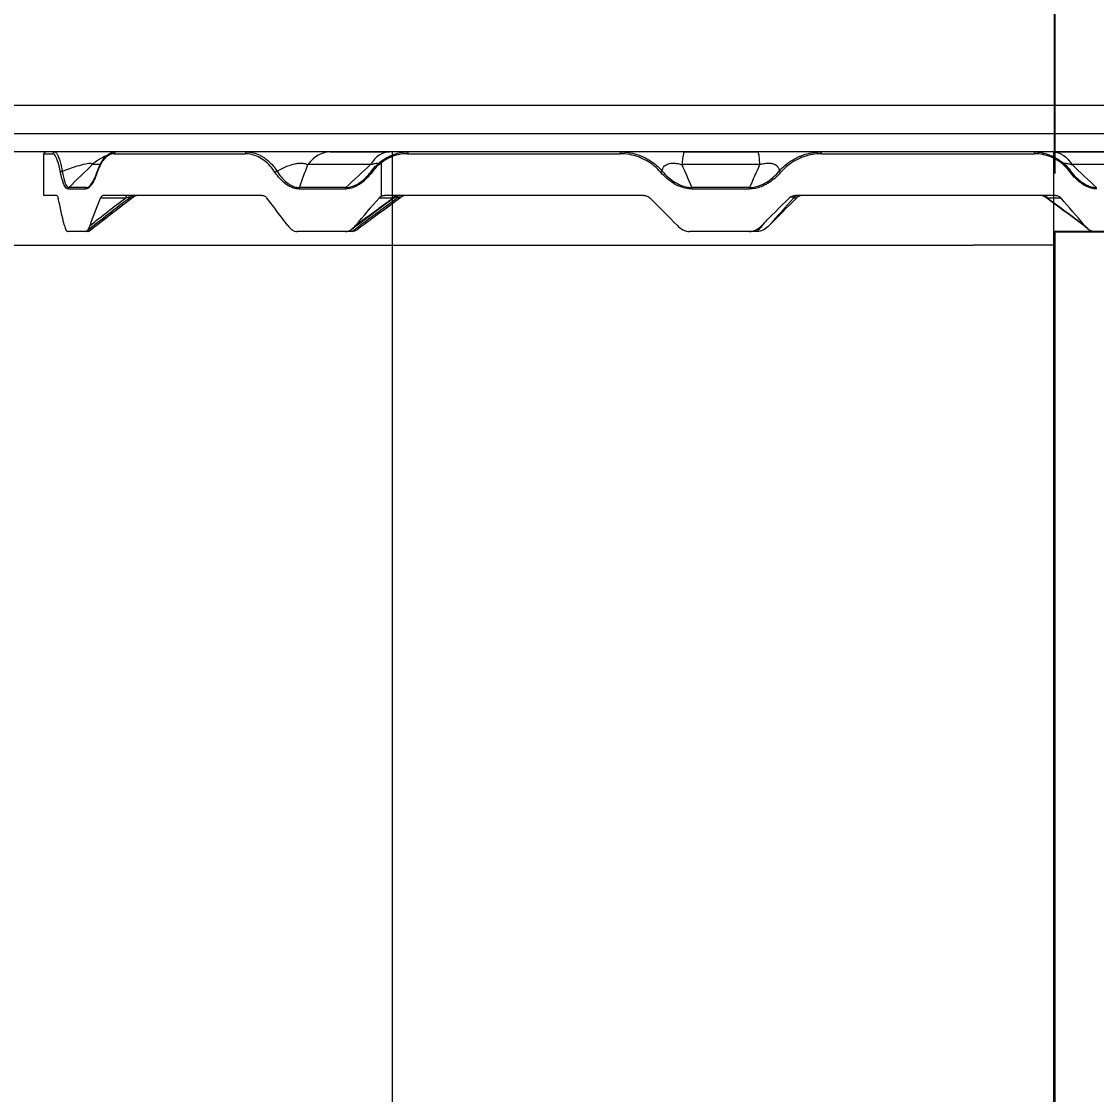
# Model space of a CAD drawing. Header units: inches. Extents: x -456 to 658, y -232 to 0.
# Drawn here: x -426.052 to -421.437, y -29.35 to -24.743 of the extents above; entities that cross this region are included whole.
import ezdxf

# ---------------------------------------------------------------- set-up
doc = ezdxf.new("R2010")
doc.units = ezdxf.units.IN
doc.header["$MEASUREMENT"] = 0
doc.layers.add('IR_MOD', color=3, linetype='Continuous')
doc.styles.get("Standard").update_dxf_attribs({"font": 'arial.ttf'})
doc.dimstyles.get("Standard").update_dxf_attribs({"dimtxt": 0.18, "dimasz": 0.18, "dimexe": 0.18, "dimexo": 0.0625, "dimgap": 0.09, "dimtad": 0, "dimtih": 1, "dimtoh": 1, "dimdec": 4, "dimzin": 0, "dimdsep": 46, "dimtxsty": 'Standard', "dimcen": 0.09, "dimadec": 0, "dimazin": 0, "dimtfac": 1, "dimtdec": 4, "dimtofl": 0, "dimtmove": 0, "dimatfit": 3, "dimfxl": 1, "dimtolj": 1, "dimtzin": 0, "dimarcsym": 0})

# ---------------------------------------------------------------- blocks, each defined once
blk = doc.blocks.new('A$C55315FAE')
at = {"color": 0, "linetype": 'Continuous', "lineweight": 0, "extrusion": (1, -1.83697e-16, 0)}
for p, q in [((1.115, 1.15522), (0, 1.15522)), ((1.115, 1.13964), (0, 1.13964)), ((1.105, 1.12964), (0.01, 1.12964)), ((0.375, 0.04214), (0.375, 1.12964)), ((0.74, 0.04214), (0.74, 1.12964))]:
    blk.add_line(p, q, dxfattribs=at)
blk = doc.blocks.new('A$C453425C9')
at = {"color": 0, "linetype": 'Continuous', "lineweight": 0, "extrusion": (1, -1.83697e-16, 0)}
for p, q in [((0, 0.043), (0.0049, 0.043)), ((0, 0.02), (0, 0.043)), ((0.00588, 0.044), (0.001, 0.044)), ((0.03882, 0.043), (0.11108, 0.043)), ((0.11179, 0.044), (0.03972, 0.044)), ((0.15798, 0.044), (0.19069, 0.044)), ((0.20069, 0.043), (0.31808, 0.043)), ((0.31823, 0.044), (0.20116, 0.044)), ((0.35346, 0.044), (0.39399, 0.044)), ((0.54636, 0.044), (0.429, 0.044)), ((0.42914, 0.043), (0.54681, 0.043)), ((0.55717, 0.044), (0.59005, 0.044)), ((0.03104, 0.03698), (0.02672, 0.03698)), ((0.18024, 0.03698), (0.14569, 0.03698)), ((0.18628, 0.01955), (0.18628, 0.03804)), ((0.39507, 0.03698), (0.35224, 0.03698)), ((0.60223, 0.03698), (0.56749, 0.03698)), ((0.02343, 0.0243), (0.01373, 0.0243)), ((0.16666, 0.0243), (0.14105, 0.0243)), ((0.38947, 0.0243), (0.35773, 0.0243)), ((0.00723, 0.02), (0, 0.02)), ((0.01339, 0.02353), (0.02309, 0.02353)), ((0.04502, 0.01854), (0.03126, 0.01854)), ((0.12054, 0.02), (0.03269, 0.02)), ((0.04841, 0.01854), (0.0484, 0.01854)), ((0.14083, 0.02353), (0.16646, 0.02353)), ((0.19259, 0.01854), (0.18502, 0.01854)), ((0.33105, 0.02), (0.18808, 0.02)), ((0.19472, 0.01854), (0.19472, 0.01854)), ((0.35771, 0.02353), (0.38948, 0.02353)), ((0.41544, 0.01854), (0.41376, 0.01854)), ((0.55834, 0.02), (0.41486, 0.02)), ((0.56142, 0.01854), (0.554, 0.01854)), ((0.02311, 0), (0.01303, 0)), ((0.02456, 0), (0.02311, 0)), ((0.1665, 0), (0.13977, 0)), ((0.16994, 0), (0.1665, 0)), ((0.38953, 0), (0.35635, 0)), ((0.39365, 0), (0.38953, 0)), ((0.60701, 0), (0.58006, 0))]:
    blk.add_line(p, q, dxfattribs=at)
at = {"color": 0, "linetype": 'Continuous', "lineweight": 0, "extrusion": (0, 0, -1)}
blk.add_arc((-0.001, 0.043), 0.001, 0, 90, dxfattribs=at)
at = {"color": 0, "linetype": 'Continuous', "lineweight": 0}
for centre, major_axis, ratio, start_param, end_param in [((0.00588, 0.043), (0, 0.001), 0.986943, 0, 1.570796), ((0.0454, 0.014), (0, 0.03), 0.96871, 0.38205, 0.698132), ((0.03972, 0.043), (0, 0.001), 0.896474, 0, 1.570796), ((0.11179, 0.043), (0, 0.001), 0.703779, 0, 1.570796), ((0.15798, 0.014), (0, 0.03), 0.637819, 0, 0.698132), ((0.19069, 0.014), (0, 0.03), 0.541708, 0, 0.698132), ((0.20116, 0.043), (0, 0.001), 0.464817, 0.000001, 1.570796), ((0.31823, 0.043), (0, 0.001), 0.151795, 0, 1.570796), ((0.35346, 0.014), (0, 0.03), 0.063302, 0, 0.698132), ((-0.19536, -2.69624), (-3.1455, -4.04358), 0.304859, -2.055709, -2.051665), ((0.20129, 0.01281), (0.00224, -0.03015), 0.875388, -2.623979, -2.352553), ((0.97546, -2.69621), (-3.13962, 4.04814), 0.29921, -1.085108, -1.081064), ((0.01019, 0.03266), (-0.000982, -0.000188), 0.640157, -1.66365, -0.29086), ((0.03033, 0.03266), (-0.000947, 0.00032), 0.604811, -0.000011, 0.509196), ((0.12829, 0.03266), (-0.000837, -0.000547), 0.432911, -2.358671, -0.985881), ((0.1815, 0.03266), (-0.000802, 0.000597), 0.339549, -0.000002, 1.142821), ((0.34063, 0.03266), (0.000756, 0.000655), 0.060308, 0.267523, 1.640313), ((0.01435, 0.02353), (0, -0.001), 0.964292, -2.443461, -1.570796), ((0.02403, 0.02353), (0, -0.001), 0.938414, -2.443461, -1.570796), ((2.27324, -2.69632), (-2.2467, 2.72304), 0.000279, -0.000008, 0.000762), ((0.14145, 0.02353), (0, -0.001), 0.624459, -2.443461, -1.570796), ((0.16702, 0.02353), (0, -0.001), 0.556104, -2.443461, -1.570796), ((0.35776, 0.02353), (0, -0.001), 0.046104, -2.443461, -1.570796), ((0.04644, 0.015), (0, 0.005), 0.403311, 0, 0.785398), ((0.05164, 0.015), (0, 0.005), 0.916231, 0, 0.785398), ((0.19564, 0.015), (0, 0.005), 0.864146, 0, 0.785398), ((0.33723, 0.02), (0.53142, 0.52872), 0.071278, -1.530665, -1.502035), ((0.33314, 0.02), (0.53173, 0.5284), 0.078999, -1.522854, -1.494224), ((0.41727, 0.015), (0, 0.005), 0.993739, 0, 0.785398), ((0.19004, 0.02), (-0.56566, 0.49191), 0.349113, -1.983944, -1.955314)]:
    blk.add_ellipse(centre, major_axis=major_axis, ratio=ratio, start_param=start_param, end_param=end_param, dxfattribs=at)
at = {"color": 0, "linetype": 'Continuous', "lineweight": 0, "extrusion": (0, 0, -1)}
for centre, major_axis, ratio, start_param, end_param in [((0.39399, 0.014), (0, 0.03), 0.055822, 0, 0.698132), ((0.429, 0.043), (0, 0.001), 0.144384, 0, 1.570796), ((0.54636, 0.043), (0, 0.001), 0.458169, 0, 1.570796), ((0.55717, 0.014), (0, 0.03), 0.535394, 0, 0.698132), ((4.00325, -2.69628), (5.1032, -0.45011), 0.809557, -2.536396, -2.532353), ((4.37427, -2.69637), (-3.83612, 3.39553), 0.624624, -0.242541, -0.238497), ((3.21776, -2.69624), (-3.05823, 4.10996), 0.201112, -0.708531, -0.704487), ((-2.44663, -2.69536), (-3.05492, -4.11185), 0.195356, -2.432577, -2.428533), ((0.40658, 0.03266), (-0.000756, 0.000655), 0.055409, 0.261851, 1.634641), ((0.5661, 0.03266), (0.000801, 0.000599), 0.335331, -0.000002, 1.1492), ((0.38944, 0.02353), (0, -0.001), 0.038618, -2.443461, -1.570796), ((0.742, 0.02), (-0.73496, 0.1476), 0.692701, -0.313571, -0.284941), ((0.71781, 0.02), (0.69522, 0.28039), 0.647048, -2.6156, -2.58697), ((0.86609, -0.54658), (1.29602, 0.5227), 0.647046, -1.993989, -1.97539), ((0.62769, 0.02), (-0.60308, 0.44525), 0.476936, -1.028621, -0.999991), ((0.56353, 0.02), (0.5672, 0.49014), 0.355847, -1.992813, -1.964182), ((0.28114, -0.54659), (1.05736, 0.91372), 0.355845, -1.371204, -1.352605), ((0.18809, 0.015), (0.00007, -0.005), 0.865624, 2.368593, 2.72693), ((0.18811, 0.015), (-0.00012, 0.005), 0.866792, -0.405865, 0.021248), ((0.19651, 0.015), (0, 0.005), 0.50575, -0.785398, -0.114968), ((0.41686, 0.02), (-0.53173, 0.5284), 0.078999, -1.522854, -1.494224), ((-0.2759, -0.54659), (-0.99125, -0.98504), 0.079001, -2.258946, -2.240347), ((0.55092, 0.015), (0, 0.005), 0.869621, 0, 0.785398), ((0.47945, -0.54659), (1.0545, -0.91701), 0.349112, -1.797857, -1.779257)]:
    blk.add_ellipse(centre, major_axis=major_axis, ratio=ratio, start_param=start_param, end_param=end_param, dxfattribs=at)
at = {"color": 0, "linetype": 'Continuous', "lineweight": 0}
for points, knots in [([(0.00921, 0.03266), (0.00873, 0.0352), (0.00816, 0.0374), (0.00757, 0.03907), (0.00698, 0.04075), (0.00637, 0.04193), (0.00578, 0.04253), (0.00548, 0.04284), (0.00518, 0.043), (0.0049, 0.043)], [0, 0, 0, 0, 0.0002571572, 0.0002571572, 0.0002571572, 0.0005146081, 0.0005146081, 0.0005146081, 0.0006476498, 0.0006476498, 0.0006476498, 0.0006476498]), ([(0.03972, 0.044), (0.0393, 0.044), (0.03887, 0.044), (0.03841, 0.044), (0.03775, 0.044), (0.03705, 0.044), (0.03631, 0.044), (0.03558, 0.044), (0.03482, 0.044), (0.03403, 0.044), (0.03282, 0.044), (0.03153, 0.044), (0.0302, 0.044), (0.0286, 0.044), (0.02695, 0.044), (0.02526, 0.044), (0.02046, 0.044), (0.01529, 0.044), (0.01018, 0.044), (0.00876, 0.044), (0.00732, 0.044), (0.00588, 0.044)], [0.000328486, 0.000328486, 0.000328486, 0.000328486, 0.0003791833, 0.0003791833, 0.0003791833, 0.0004535657, 0.0004535657, 0.0004535657, 0.0005279482, 0.0005279482, 0.0005279482, 0.0006426235, 0.0006426235, 0.0006426235, 0.000779302, 0.000779302, 0.000779302, 0.0011684491, 0.0011684491, 0.0011684491, 0.0012770481, 0.0012770481, 0.0012770481, 0.0012770481]), ([(0.00588, 0.044), (0.00595, 0.044), (0.00603, 0.04399), (0.0061, 0.04397), (0.00632, 0.04391), (0.00654, 0.04375), (0.00677, 0.04351), (0.00706, 0.04319), (0.00736, 0.04273), (0.00766, 0.04213), (0.00774, 0.04198), (0.00781, 0.04182), (0.00789, 0.04165), (0.00791, 0.04159), (0.00794, 0.04152), (0.00797, 0.04146), (0.00802, 0.04135), (0.00807, 0.04123), (0.00812, 0.04111), (0.00826, 0.04074), (0.00841, 0.04035), (0.00855, 0.03992), (0.00884, 0.03906), (0.00912, 0.03807), (0.0094, 0.03696), (0.00953, 0.0364), (0.00966, 0.03582), (0.00979, 0.03521), (0.00986, 0.0349), (0.00992, 0.03459), (0.00998, 0.03427), (0.01004, 0.03396), (0.0101, 0.03363), (0.01016, 0.0333)], [0, 0, 0, 0, 0.0000346548, 0.0000346548, 0.0000346548, 0.0001386191, 0.0001386191, 0.0001386191, 0.000272734, 0.000272734, 0.000272734, 0.0003062627, 0.0003062627, 0.0003062627, 0.000318836, 0.000318836, 0.000318836, 0.0003408392, 0.0003408392, 0.0003408392, 0.0004068489, 0.0004068489, 0.0004068489, 0.0005408489, 0.0005408489, 0.0005408489, 0.0006078489, 0.0006078489, 0.0006078489, 0.0006413489, 0.0006413489, 0.0006413489, 0.0006748489, 0.0006748489, 0.0006748489, 0.0006748489]), ([(0.02939, 0.03298), (0.03027, 0.03559), (0.03136, 0.03787), (0.03386, 0.04136), (0.03529, 0.04265), (0.03777, 0.04378), (0.03874, 0.044), (0.03972, 0.044)], [0, 0, 0, 0, 0.01028585, 0.01028585, 0.02035461, 0.02035461, 0.02618888, 0.02618888, 0.02618888, 0.02618888]), ([(0.03882, 0.043), (0.03735, 0.043), (0.0359, 0.04242), (0.03457, 0.04131), (0.03325, 0.0402), (0.03204, 0.03857), (0.03099, 0.03649), (0.03042, 0.03535), (0.02988, 0.03406), (0.02941, 0.03266)], [0, 0, 0, 0, 0.0002539608, 0.0002539608, 0.0002539608, 0.0005075595, 0.0005075595, 0.0005075595, 0.0006475543, 0.0006475543, 0.0006475543, 0.0006475543]), ([(0.12763, 0.03266), (0.12597, 0.0352), (0.12396, 0.0374), (0.12179, 0.03907), (0.11962, 0.04075), (0.11725, 0.04193), (0.11485, 0.04253), (0.1136, 0.04284), (0.11234, 0.043), (0.11108, 0.043)], [0, 0, 0, 0, 0.0002571572, 0.0002571572, 0.0002571572, 0.0005146081, 0.0005146081, 0.0005146081, 0.0006476498, 0.0006476498, 0.0006476498, 0.0006476498]), ([(0.15798, 0.044), (0.15665, 0.044), (0.15522, 0.044), (0.15372, 0.044), (0.15222, 0.044), (0.15065, 0.044), (0.14903, 0.044), (0.14831, 0.044), (0.14758, 0.044), (0.14685, 0.044), (0.14612, 0.044), (0.14538, 0.044), (0.14464, 0.044), (0.14367, 0.044), (0.1427, 0.044), (0.14172, 0.044), (0.14075, 0.044), (0.13977, 0.044), (0.13879, 0.044), (0.13728, 0.044), (0.13577, 0.044), (0.13426, 0.044), (0.13247, 0.044), (0.1307, 0.044), (0.12898, 0.044), (0.12408, 0.044), (0.11944, 0.044), (0.11523, 0.044), (0.11406, 0.044), (0.11291, 0.044), (0.11179, 0.044)], [0, 0, 0, 0, 0.000131739, 0.000131739, 0.000131739, 0.000263477, 0.000263477, 0.000263477, 0.000321717, 0.000321717, 0.000321717, 0.000379183, 0.000379183, 0.000379183, 0.000453566, 0.000453566, 0.000453566, 0.000527948, 0.000527948, 0.000527948, 0.000642623, 0.000642623, 0.000642623, 0.000779302, 0.000779302, 0.000779302, 0.001168449, 0.001168449, 0.001168449, 0.001277048, 0.001277048, 0.001277048, 0.001277048]), ([(0.11179, 0.044), (0.11211, 0.044), (0.11243, 0.04399), (0.11275, 0.04397), (0.11372, 0.04391), (0.1147, 0.04375), (0.11565, 0.04351), (0.11689, 0.04319), (0.11811, 0.04273), (0.1193, 0.04213), (0.1196, 0.04198), (0.1199, 0.04182), (0.12019, 0.04165), (0.1203, 0.04159), (0.12041, 0.04152), (0.12052, 0.04146), (0.12071, 0.04135), (0.12091, 0.04123), (0.12109, 0.04111), (0.12166, 0.04074), (0.12222, 0.04035), (0.12277, 0.03992), (0.12387, 0.03906), (0.12494, 0.03807), (0.12594, 0.03696), (0.12644, 0.0364), (0.12692, 0.03582), (0.12739, 0.03521), (0.12762, 0.0349), (0.12785, 0.03459), (0.12807, 0.03427), (0.12829, 0.03396), (0.12851, 0.03363), (0.12872, 0.0333)], [0, 0, 0, 0, 0.0000346548, 0.0000346548, 0.0000346548, 0.0001386191, 0.0001386191, 0.0001386191, 0.000272734, 0.000272734, 0.000272734, 0.0003062627, 0.0003062627, 0.0003062627, 0.000318836, 0.000318836, 0.000318836, 0.0003408392, 0.0003408392, 0.0003408392, 0.0004068489, 0.0004068489, 0.0004068489, 0.0005408489, 0.0005408489, 0.0005408489, 0.0006078489, 0.0006078489, 0.0006078489, 0.0006413489, 0.0006413489, 0.0006413489, 0.0006748489, 0.0006748489, 0.0006748489, 0.0006748489]), ([(0.1807, 0.03326), (0.18256, 0.03576), (0.18482, 0.03794), (0.18977, 0.04132), (0.19252, 0.04257), (0.19725, 0.04376), (0.19921, 0.044), (0.20116, 0.044)], [0, 0, 0, 0, 0.00992955, 0.00992955, 0.01978706, 0.01978706, 0.02633696, 0.02633696, 0.02633696, 0.02633696]), ([(0.20069, 0.043), (0.20051, 0.043), (0.20032, 0.043), (0.20014, 0.04299), (0.19979, 0.04298), (0.19945, 0.04297), (0.1991, 0.04294), (0.19668, 0.04277), (0.19428, 0.04222), (0.19203, 0.04132), (0.19178, 0.04122), (0.19153, 0.04111), (0.19128, 0.041), (0.19117, 0.04095), (0.19106, 0.0409), (0.19095, 0.04085), (0.18931, 0.0401), (0.18774, 0.03915), (0.18629, 0.03804)], [0, 0, 0, 0, 0.0000158726, 0.0000158726, 0.0000158726, 0.0000456336, 0.0000456336, 0.0000456336, 0.0002539608, 0.0002539608, 0.0002539608, 0.0002773593, 0.0002773593, 0.0002773593, 0.0002875962, 0.0002875962, 0.0002875962, 0.0004411489, 0.0004411489, 0.0004411489, 0.0004411489]), ([(0.20116, 0.044), (0.20112, 0.044), (0.20109, 0.044), (0.20105, 0.044), (0.20086, 0.044), (0.20066, 0.044), (0.20045, 0.044), (0.20021, 0.044), (0.19997, 0.044), (0.19972, 0.044), (0.19963, 0.044), (0.19955, 0.044), (0.19946, 0.044), (0.19911, 0.044), (0.19875, 0.044), (0.19838, 0.044), (0.19784, 0.044), (0.19728, 0.044), (0.19668, 0.044), (0.1949, 0.044), (0.19287, 0.044), (0.19069, 0.044)], [0.000916699, 0.000916699, 0.000916699, 0.000916699, 0.0009223178, 0.0009223178, 0.0009223178, 0.0009535608, 0.0009535608, 0.0009535608, 0.0009885798, 0.0009885798, 0.0009885798, 0.0010004252, 0.0010004252, 0.0010004252, 0.0010472897, 0.0010472897, 0.0010472897, 0.0011136909, 0.0011136909, 0.0011136909, 0.0013128946, 0.0013128946, 0.0013128946, 0.0013128946]), ([(0.34054, 0.03266), (0.33833, 0.0352), (0.33566, 0.0374), (0.33273, 0.03907), (0.3298, 0.04075), (0.32659, 0.04193), (0.32328, 0.04253), (0.32157, 0.04284), (0.31982, 0.043), (0.31808, 0.043)], [0, 0, 0, 0, 0.0002571572, 0.0002571572, 0.0002571572, 0.0005146081, 0.0005146081, 0.0005146081, 0.0006476498, 0.0006476498, 0.0006476498, 0.0006476498]), ([(0.35346, 0.044), (0.35174, 0.044), (0.34999, 0.044), (0.34826, 0.044), (0.34652, 0.044), (0.34481, 0.044), (0.34314, 0.044), (0.34241, 0.044), (0.34168, 0.044), (0.34095, 0.044), (0.34024, 0.044), (0.33954, 0.044), (0.33885, 0.044), (0.33796, 0.044), (0.33708, 0.044), (0.33624, 0.044), (0.33539, 0.044), (0.33457, 0.044), (0.33377, 0.044), (0.33255, 0.044), (0.33138, 0.044), (0.33028, 0.044), (0.32898, 0.044), (0.32777, 0.044), (0.32668, 0.044), (0.32355, 0.044), (0.3212, 0.044), (0.31951, 0.044), (0.31904, 0.044), (0.31861, 0.044), (0.31823, 0.044)], [0, 0, 0, 0, 0.000131739, 0.000131739, 0.000131739, 0.000263477, 0.000263477, 0.000263477, 0.000321717, 0.000321717, 0.000321717, 0.000379183, 0.000379183, 0.000379183, 0.000453566, 0.000453566, 0.000453566, 0.000527948, 0.000527948, 0.000527948, 0.000642624, 0.000642624, 0.000642624, 0.000779302, 0.000779302, 0.000779302, 0.001168449, 0.001168449, 0.001168449, 0.001277048, 0.001277048, 0.001277048, 0.001277048]), ([(0.31823, 0.044), (0.31868, 0.044), (0.31913, 0.04399), (0.31958, 0.04397), (0.32093, 0.04391), (0.32227, 0.04375), (0.32359, 0.04351), (0.3253, 0.04319), (0.32698, 0.04273), (0.32861, 0.04213), (0.32902, 0.04198), (0.32943, 0.04182), (0.32983, 0.04165), (0.32998, 0.04159), (0.33013, 0.04152), (0.33028, 0.04146), (0.33054, 0.04135), (0.3308, 0.04123), (0.33106, 0.04111), (0.33183, 0.04074), (0.33259, 0.04035), (0.33333, 0.03992), (0.33483, 0.03906), (0.33627, 0.03807), (0.33762, 0.03696), (0.33829, 0.0364), (0.33894, 0.03582), (0.33956, 0.03521), (0.33988, 0.0349), (0.34018, 0.03459), (0.34048, 0.03427), (0.34078, 0.03396), (0.34107, 0.03363), (0.34135, 0.0333)], [0, 0, 0, 0, 0.0000346548, 0.0000346548, 0.0000346548, 0.0001386191, 0.0001386191, 0.0001386191, 0.000272734, 0.000272734, 0.000272734, 0.0003062627, 0.0003062627, 0.0003062627, 0.000318836, 0.000318836, 0.000318836, 0.0003408392, 0.0003408392, 0.0003408392, 0.0004068489, 0.0004068489, 0.0004068489, 0.0005408489, 0.0005408489, 0.0005408489, 0.0006078489, 0.0006078489, 0.0006078489, 0.0006413489, 0.0006413489, 0.0006413489, 0.0006748489, 0.0006748489, 0.0006748489, 0.0006748489]), ([(0.429, 0.044), (0.42863, 0.044), (0.42821, 0.044), (0.42775, 0.044), (0.42609, 0.044), (0.42378, 0.044), (0.42068, 0.044), (0.4196, 0.044), (0.4184, 0.044), (0.41711, 0.044), (0.41602, 0.044), (0.41486, 0.044), (0.41364, 0.044), (0.41346, 0.044), (0.41329, 0.044), (0.41311, 0.044), (0.41177, 0.044), (0.41036, 0.044), (0.40888, 0.044), (0.40851, 0.044), (0.40814, 0.044), (0.40776, 0.044), (0.40734, 0.044), (0.40692, 0.044), (0.40649, 0.044), (0.40634, 0.044), (0.4062, 0.044), (0.40605, 0.044), (0.40547, 0.044), (0.40489, 0.044), (0.40431, 0.044), (0.40347, 0.044), (0.40263, 0.044), (0.40178, 0.044), (0.39922, 0.044), (0.39658, 0.044), (0.39399, 0.044)], [0.000025534, 0.000025534, 0.000025534, 0.000025534, 0.00013501, 0.00013501, 0.00013501, 0.000527299, 0.000527299, 0.000527299, 0.000665081, 0.000665081, 0.000665081, 0.000780683, 0.000780683, 0.000780683, 0.000797346, 0.000797346, 0.000797346, 0.000922318, 0.000922318, 0.000922318, 0.000953561, 0.000953561, 0.000953561, 0.00098858, 0.00098858, 0.00098858, 0.001000425, 0.001000425, 0.001000425, 0.00104729, 0.00104729, 0.00104729, 0.001113691, 0.001113691, 0.001113691, 0.001312895, 0.001312895, 0.001312895, 0.001312895]), ([(0.40586, 0.0333), (0.40617, 0.03367), (0.40649, 0.03402), (0.40682, 0.03437), (0.4078, 0.03541), (0.40887, 0.03638), (0.40998, 0.03727), (0.41132, 0.03834), (0.41276, 0.0393), (0.41426, 0.04013), (0.41501, 0.04055), (0.41578, 0.04094), (0.41656, 0.04129), (0.41675, 0.04138), (0.41695, 0.04146), (0.41715, 0.04155), (0.4173, 0.04161), (0.41744, 0.04167), (0.41759, 0.04173), (0.41804, 0.04192), (0.41849, 0.04209), (0.41894, 0.04225), (0.42054, 0.04282), (0.42221, 0.04326), (0.4239, 0.04356), (0.42474, 0.0437), (0.42559, 0.04381), (0.42645, 0.04389), (0.42687, 0.04393), (0.4273, 0.04395), (0.42772, 0.04397), (0.42815, 0.04399), (0.42857, 0.044), (0.429, 0.044)], [0, 0, 0, 0, 0.0000364611, 0.0000364611, 0.0000364611, 0.0001458442, 0.0001458442, 0.0001458442, 0.0002779009, 0.0002779009, 0.0002779009, 0.0003439293, 0.0003439293, 0.0003439293, 0.0003604364, 0.0003604364, 0.0003604364, 0.0003728167, 0.0003728167, 0.0003728167, 0.0004099576, 0.0004099576, 0.0004099576, 0.0005422011, 0.0005422011, 0.0005422011, 0.0006083228, 0.0006083228, 0.0006083228, 0.0006413837, 0.0006413837, 0.0006413837, 0.0006744446, 0.0006744446, 0.0006744446, 0.0006744446]), ([(0.42914, 0.043), (0.42585, 0.043), (0.4225, 0.04242), (0.41936, 0.04131), (0.41623, 0.0402), (0.41327, 0.03857), (0.41067, 0.03649), (0.40923, 0.03535), (0.40788, 0.03406), (0.40666, 0.03266)], [0, 0, 0, 0, 0.0002539608, 0.0002539608, 0.0002539608, 0.0005075595, 0.0005075595, 0.0005075595, 0.0006475543, 0.0006475543, 0.0006475543, 0.0006475543]), ([(0.55717, 0.044), (0.55571, 0.044), (0.55431, 0.044), (0.55301, 0.044), (0.55171, 0.044), (0.5505, 0.044), (0.54942, 0.044), (0.54895, 0.044), (0.54849, 0.044), (0.54807, 0.044), (0.54765, 0.044), (0.54725, 0.044), (0.54687, 0.044), (0.5467, 0.044), (0.54652, 0.044), (0.54636, 0.044)], [0, 0, 0, 0, 0.0001317386, 0.0001317386, 0.0001317386, 0.0002634772, 0.0002634772, 0.0002634772, 0.0003217166, 0.0003217166, 0.0003217166, 0.0003791833, 0.0003791833, 0.0003791833, 0.0004067316, 0.0004067316, 0.0004067316, 0.0004067316]), ([(0.54636, 0.044), (0.54924, 0.044), (0.55214, 0.04346), (0.55754, 0.04145), (0.5601, 0.03994), (0.56403, 0.03667), (0.56556, 0.03505), (0.5669, 0.03326)], [0, 0, 0, 0, 0.00964482, 0.00964482, 0.01925589, 0.01925589, 0.02634039, 0.02634039, 0.02634039, 0.02634039]), ([(0.56661, 0.03266), (0.5647, 0.0352), (0.56238, 0.0374), (0.55982, 0.03907), (0.55725, 0.04075), (0.55441, 0.04193), (0.55147, 0.04253), (0.54995, 0.04284), (0.54838, 0.043), (0.54681, 0.043)], [0, 0, 0, 0, 0.0002571572, 0.0002571572, 0.0002571572, 0.0005146081, 0.0005146081, 0.0005146081, 0.0006476498, 0.0006476498, 0.0006476498, 0.0006476498]), ([(0.01016, 0.0333), (0.01283, 0.03432), (0.01561, 0.03533), (0.01843, 0.03622), (0.01995, 0.03669), (0.02153, 0.03715), (0.02298, 0.03746), (0.02355, 0.03758), (0.02411, 0.03768), (0.0246, 0.03774), (0.0251, 0.0378), (0.02554, 0.03781), (0.02587, 0.03778), (0.02626, 0.03775), (0.0265, 0.03764), (0.02663, 0.0375), (0.02676, 0.03736), (0.02677, 0.03718), (0.02672, 0.03698)], [0.0000217638, 0.0000217638, 0.0000217638, 0.0000217638, 0.0002486056, 0.0002486056, 0.0002486056, 0.0003704386, 0.0003704386, 0.0003704386, 0.0004180607, 0.0004180607, 0.0004180607, 0.000466321, 0.000466321, 0.000466321, 0.000523719, 0.000523719, 0.000523719, 0.0005816532, 0.0005816532, 0.0005816532, 0.0005816532]), ([(0.12872, 0.0333), (0.13044, 0.03432), (0.13234, 0.03533), (0.13461, 0.03622), (0.13583, 0.03669), (0.1372, 0.03715), (0.13872, 0.03746), (0.13931, 0.03758), (0.13994, 0.03768), (0.14057, 0.03774), (0.1412, 0.0378), (0.14184, 0.03781), (0.14243, 0.03778), (0.14313, 0.03775), (0.14376, 0.03764), (0.1443, 0.0375), (0.14484, 0.03736), (0.14529, 0.03718), (0.14569, 0.03698)], [0.0000217638, 0.0000217638, 0.0000217638, 0.0000217638, 0.0002486056, 0.0002486056, 0.0002486056, 0.0003704386, 0.0003704386, 0.0003704386, 0.0004180607, 0.0004180607, 0.0004180607, 0.000466321, 0.000466321, 0.000466321, 0.000523719, 0.000523719, 0.000523719, 0.0005816532, 0.0005816532, 0.0005816532, 0.0005816532]), ([(0.18024, 0.03698), (0.18099, 0.03719), (0.18173, 0.03738), (0.18242, 0.03752), (0.18256, 0.03755), (0.1827, 0.03758), (0.18283, 0.0376), (0.18324, 0.03768), (0.18363, 0.03774), (0.18396, 0.03777), (0.18415, 0.03779), (0.18433, 0.0378), (0.18449, 0.0378), (0.18464, 0.0378), (0.18477, 0.03779), (0.18488, 0.03777)], [0, 0, 0, 0, 0.0000607671, 0.0000607671, 0.0000607671, 0.0000732801, 0.0000732801, 0.0000732801, 0.0001108191, 0.0001108191, 0.0001108191, 0.0001325591, 0.0001325591, 0.0001325591, 0.0001530246, 0.0001530246, 0.0001530246, 0.0001530246]), ([(0.34135, 0.0333), (0.34146, 0.03432), (0.34176, 0.03533), (0.34261, 0.03622), (0.34306, 0.03669), (0.3437, 0.03715), (0.3447, 0.03746), (0.34509, 0.03758), (0.34556, 0.03768), (0.34608, 0.03774), (0.34661, 0.0378), (0.34721, 0.03781), (0.34783, 0.03778), (0.34857, 0.03775), (0.34934, 0.03764), (0.35008, 0.0375), (0.35083, 0.03736), (0.35155, 0.03718), (0.35224, 0.03698)], [0.0000217638, 0.0000217638, 0.0000217638, 0.0000217638, 0.0002486056, 0.0002486056, 0.0002486056, 0.0003704386, 0.0003704386, 0.0003704386, 0.0004180607, 0.0004180607, 0.0004180607, 0.000466321, 0.000466321, 0.000466321, 0.000523719, 0.000523719, 0.000523719, 0.0005816532, 0.0005816532, 0.0005816532, 0.0005816532]), ([(0.39507, 0.03698), (0.39579, 0.03719), (0.39654, 0.03738), (0.39732, 0.03752), (0.39748, 0.03755), (0.39764, 0.03758), (0.39781, 0.0376), (0.39829, 0.03768), (0.39879, 0.03774), (0.39927, 0.03777), (0.39955, 0.03779), (0.39983, 0.0378), (0.4001, 0.0378), (0.40036, 0.0378), (0.40062, 0.03779), (0.40086, 0.03777), (0.40119, 0.03775), (0.40151, 0.03771), (0.4018, 0.03765), (0.40195, 0.03763), (0.40209, 0.0376), (0.40222, 0.03756), (0.40235, 0.03753), (0.40248, 0.0375), (0.4026, 0.03746), (0.40302, 0.03733), (0.40338, 0.03717), (0.40368, 0.03699), (0.40409, 0.03675), (0.40441, 0.03649), (0.40466, 0.03622), (0.40514, 0.03571), (0.40542, 0.03516), (0.4056, 0.03459), (0.40574, 0.03417), (0.40582, 0.03374), (0.40586, 0.0333)], [0, 0, 0, 0, 0.0000607671, 0.0000607671, 0.0000607671, 0.0000732801, 0.0000732801, 0.0000732801, 0.0001108191, 0.0001108191, 0.0001108191, 0.0001325591, 0.0001325591, 0.0001325591, 0.0001539232, 0.0001539232, 0.0001539232, 0.0001836569, 0.0001836569, 0.0001836569, 0.0001985238, 0.0001985238, 0.0001985238, 0.0002133906, 0.0002133906, 0.0002133906, 0.0002657981, 0.0002657981, 0.0002657981, 0.0003365621, 0.0003365621, 0.0003365621, 0.0004671926, 0.0004671926, 0.0004671926, 0.0005644021, 0.0005644021, 0.0005644021, 0.0005644021]), ([(0.56272, 0.03776), (0.56294, 0.0378), (0.56324, 0.03781), (0.56361, 0.03778), (0.5641, 0.03775), (0.56473, 0.03764), (0.56539, 0.0375), (0.56605, 0.03736), (0.56677, 0.03718), (0.56749, 0.03698)], [0.0004236589, 0.0004236589, 0.0004236589, 0.0004236589, 0.000466321, 0.000466321, 0.000466321, 0.000523719, 0.000523719, 0.000523719, 0.0005816532, 0.0005816532, 0.0005816532, 0.0005816532]), ([(0.01339, 0.02353), (0.01305, 0.02353), (0.01271, 0.0237), (0.01239, 0.02399), (0.01184, 0.02449), (0.01134, 0.02537), (0.01089, 0.02649), (0.01023, 0.02812), (0.00967, 0.03027), (0.00921, 0.03266)], [0, 0, 0, 0, 0.0000988003, 0.0000988003, 0.0000988003, 0.0002670494, 0.0002670494, 0.0002670494, 0.0005114314, 0.0005114314, 0.0005114314, 0.0005114314]), ([(0.01016, 0.0333), (0.01052, 0.03097), (0.01098, 0.02888), (0.01153, 0.02727), (0.01191, 0.02618), (0.01235, 0.0253), (0.01284, 0.02478), (0.01312, 0.02449), (0.01342, 0.02431), (0.01373, 0.0243)], [0, 0, 0, 0, 0.0002341856, 0.0002341856, 0.0002341856, 0.0003940926, 0.0003940926, 0.0003940926, 0.0004872529, 0.0004872529, 0.0004872529, 0.0004872529]), ([(0.02941, 0.03266), (0.0293, 0.03233), (0.02918, 0.032), (0.02906, 0.03167), (0.02871, 0.0307), (0.02834, 0.02978), (0.02795, 0.02894), (0.02755, 0.02807), (0.02713, 0.02727), (0.02669, 0.02656), (0.02647, 0.02621), (0.02625, 0.02588), (0.02603, 0.02558), (0.02591, 0.02543), (0.0258, 0.02529), (0.02569, 0.02515), (0.02564, 0.0251), (0.0256, 0.02505), (0.02555, 0.025), (0.02548, 0.02492), (0.02541, 0.02484), (0.02534, 0.02476), (0.02498, 0.02438), (0.0246, 0.02407), (0.02422, 0.02386), (0.02404, 0.02376), (0.02385, 0.02367), (0.02366, 0.02362), (0.02356, 0.02359), (0.02347, 0.02357), (0.02338, 0.02356), (0.02333, 0.02355), (0.02328, 0.02354), (0.02323, 0.02354), (0.02319, 0.02354), (0.02314, 0.02353), (0.02309, 0.02353)], [0, 0, 0, 0, 0.00003389, 0.00003389, 0.00003389, 0.00013556, 0.00013556, 0.00013556, 0.0002403049, 0.0002403049, 0.0002403049, 0.0002926774, 0.0002926774, 0.0002926774, 0.0003188636, 0.0003188636, 0.0003188636, 0.0003289392, 0.0003289392, 0.0003289392, 0.0003450498, 0.0003450498, 0.0003450498, 0.0004279213, 0.0004279213, 0.0004279213, 0.000469357, 0.000469357, 0.000469357, 0.0004900749, 0.0004900749, 0.0004900749, 0.0005004338, 0.0005004338, 0.0005004338, 0.0005107927, 0.0005107927, 0.0005107927, 0.0005107927]), ([(0.02502, 0.02495), (0.02549, 0.02531), (0.02603, 0.02593), (0.02713, 0.02761), (0.0277, 0.02871), (0.02863, 0.03088), (0.02902, 0.0319), (0.02939, 0.03298)], [0, 0, 0, 0, 0.00507923, 0.00507923, 0.01075384, 0.01075384, 0.01507777, 0.01507777, 0.01507777, 0.01507777]), ([(0.14083, 0.02353), (0.13982, 0.02353), (0.1388, 0.0237), (0.13783, 0.02399), (0.13617, 0.02449), (0.1346, 0.02537), (0.13315, 0.02649), (0.13106, 0.02812), (0.1292, 0.03027), (0.12763, 0.03266)], [0, 0, 0, 0, 0.0000988003, 0.0000988003, 0.0000988003, 0.0002670494, 0.0002670494, 0.0002670494, 0.0005114314, 0.0005114314, 0.0005114314, 0.0005114314]), ([(0.12872, 0.0333), (0.13017, 0.03097), (0.13189, 0.02888), (0.13385, 0.02727), (0.13519, 0.02618), (0.13667, 0.0253), (0.13823, 0.02478), (0.13914, 0.02449), (0.1401, 0.02431), (0.14105, 0.0243)], [0, 0, 0, 0, 0.0002341856, 0.0002341856, 0.0002341856, 0.0003940926, 0.0003940926, 0.0003940926, 0.0004872529, 0.0004872529, 0.0004872529, 0.0004872529]), ([(0.18098, 0.03266), (0.18048, 0.03199), (0.17996, 0.03134), (0.17941, 0.03072), (0.17887, 0.0301), (0.17831, 0.0295), (0.17773, 0.02894), (0.17683, 0.02807), (0.17587, 0.02727), (0.17488, 0.02656), (0.17438, 0.02621), (0.17387, 0.02588), (0.17335, 0.02558), (0.1731, 0.02543), (0.17283, 0.02529), (0.17257, 0.02515), (0.17247, 0.0251), (0.17237, 0.02505), (0.17226, 0.025), (0.1721, 0.02492), (0.17194, 0.02484), (0.17177, 0.02476), (0.17093, 0.02438), (0.17005, 0.02407), (0.16915, 0.02386), (0.16871, 0.02376), (0.16826, 0.02367), (0.16781, 0.02362), (0.16758, 0.02359), (0.16736, 0.02357), (0.16713, 0.02356), (0.16702, 0.02355), (0.16691, 0.02354), (0.1668, 0.02354), (0.16669, 0.02354), (0.16657, 0.02353), (0.16646, 0.02353)], [0, 0, 0, 0, 0.00006778, 0.00006778, 0.00006778, 0.00013556, 0.00013556, 0.00013556, 0.0002403049, 0.0002403049, 0.0002403049, 0.0002926774, 0.0002926774, 0.0002926774, 0.0003188636, 0.0003188636, 0.0003188636, 0.0003289392, 0.0003289392, 0.0003289392, 0.0003450498, 0.0003450498, 0.0003450498, 0.0004279213, 0.0004279213, 0.0004279213, 0.000469357, 0.000469357, 0.000469357, 0.0004900749, 0.0004900749, 0.0004900749, 0.0005004338, 0.0005004338, 0.0005004338, 0.0005107927, 0.0005107927, 0.0005107927, 0.0005107927]), ([(0.35771, 0.02353), (0.35642, 0.02353), (0.35511, 0.0237), (0.35386, 0.02399), (0.35172, 0.02449), (0.34968, 0.02537), (0.3478, 0.02649), (0.34506, 0.02812), (0.34262, 0.03027), (0.34054, 0.03266)], [0, 0, 0, 0, 0.0000988003, 0.0000988003, 0.0000988003, 0.0002670494, 0.0002670494, 0.0002670494, 0.0005114314, 0.0005114314, 0.0005114314, 0.0005114314]), ([(0.34135, 0.0333), (0.34334, 0.03097), (0.34567, 0.02888), (0.34828, 0.02727), (0.35007, 0.02618), (0.35203, 0.0253), (0.35407, 0.02478), (0.35526, 0.02449), (0.35649, 0.02431), (0.35773, 0.0243)], [0, 0, 0, 0, 0.0002341856, 0.0002341856, 0.0002341856, 0.0003940926, 0.0003940926, 0.0003940926, 0.0004872529, 0.0004872529, 0.0004872529, 0.0004872529]), ([(0.38947, 0.0243), (0.39152, 0.02432), (0.39359, 0.0248), (0.3955, 0.02555), (0.39794, 0.02652), (0.4002, 0.02797), (0.40221, 0.02967), (0.40352, 0.03077), (0.40474, 0.032), (0.40586, 0.0333)], [0, 0, 0, 0, 0.0001568641, 0.0001568641, 0.0001568641, 0.000357103, 0.000357103, 0.000357103, 0.0004874544, 0.0004874544, 0.0004874544, 0.0004874544]), ([(0.40666, 0.03266), (0.40637, 0.03233), (0.40607, 0.032), (0.40577, 0.03167), (0.40485, 0.0307), (0.40388, 0.02978), (0.40286, 0.02894), (0.4018, 0.02807), (0.40068, 0.02727), (0.39951, 0.02656), (0.39892, 0.02621), (0.39832, 0.02588), (0.3977, 0.02558), (0.3974, 0.02543), (0.39709, 0.02529), (0.39678, 0.02515), (0.39665, 0.0251), (0.39653, 0.02505), (0.39641, 0.025), (0.39622, 0.02492), (0.39602, 0.02484), (0.39583, 0.02476), (0.39482, 0.02438), (0.39377, 0.02407), (0.39271, 0.02386), (0.39218, 0.02376), (0.39164, 0.02367), (0.3911, 0.02362), (0.39083, 0.02359), (0.39056, 0.02357), (0.39029, 0.02356), (0.39016, 0.02355), (0.39002, 0.02354), (0.38989, 0.02354), (0.38975, 0.02354), (0.38962, 0.02353), (0.38948, 0.02353)], [0, 0, 0, 0, 0.00003389, 0.00003389, 0.00003389, 0.00013556, 0.00013556, 0.00013556, 0.0002403049, 0.0002403049, 0.0002403049, 0.0002926774, 0.0002926774, 0.0002926774, 0.0003188636, 0.0003188636, 0.0003188636, 0.0003289392, 0.0003289392, 0.0003289392, 0.0003450498, 0.0003450498, 0.0003450498, 0.0004279213, 0.0004279213, 0.0004279213, 0.000469357, 0.000469357, 0.000469357, 0.0004900749, 0.0004900749, 0.0004900749, 0.0005004338, 0.0005004338, 0.0005004338, 0.0005107927, 0.0005107927, 0.0005107927, 0.0005107927]), ([(0.5812, 0.02353), (0.58011, 0.02353), (0.57902, 0.0237), (0.57796, 0.02399), (0.57616, 0.02449), (0.57443, 0.02537), (0.57283, 0.02649), (0.5705, 0.02812), (0.5684, 0.03027), (0.56661, 0.03266)], [0, 0, 0, 0, 0.0000988003, 0.0000988003, 0.0000988003, 0.0002670494, 0.0002670494, 0.0002670494, 0.0005114314, 0.0005114314, 0.0005114314, 0.0005114314]), ([(0.16666, 0.0243), (0.16838, 0.02432), (0.17014, 0.0248), (0.17177, 0.02555), (0.17355, 0.02638), (0.17524, 0.02756), (0.17678, 0.02894)], [0, 0, 0, 0, 0.0001568641, 0.0001568641, 0.0001568641, 0.0003277636, 0.0003277636, 0.0003277636, 0.0003277636]), ([(0.5707, 0.02905), (0.57142, 0.02841), (0.57216, 0.02781), (0.57292, 0.02727), (0.57447, 0.02618), (0.57615, 0.0253), (0.5779, 0.02478), (0.57891, 0.02449), (0.57996, 0.02431), (0.581, 0.0243)], [0.000155358, 0.000155358, 0.000155358, 0.000155358, 0.0002341856, 0.0002341856, 0.0002341856, 0.0003940926, 0.0003940926, 0.0003940926, 0.0004872529, 0.0004872529, 0.0004872529, 0.0004872529]), ([(0.00723, 0.02), (0.00735, 0.02), (0.00748, 0.01987), (0.00773, 0.01936), (0.00785, 0.01898), (0.00794, 0.01854)], [0.019136373, 0.019136373, 0.019136373, 0.019136373, 0.023920295, 0.023920295, 0.028704216, 0.028704216, 0.028704216, 0.028704216]), ([(0.02456, 0), (0.02929, 0.00374), (0.03405, 0.00747), (0.03884, 0.01118), (0.04201, 0.01364), (0.0452, 0.01609), (0.0484, 0.01854)], [0, 0, 0, 0, 0.0004826525, 0.0004826525, 0.0004826525, 0.000802929, 0.000802929, 0.000802929, 0.000802929]), ([(0.03126, 0.01854), (0.03144, 0.01898), (0.03167, 0.01936), (0.03216, 0.01987), (0.03244, 0.02), (0.03269, 0.02)], [0.009567929, 0.009567929, 0.009567929, 0.009567929, 0.01435185, 0.01435185, 0.019135772, 0.019135772, 0.019135772, 0.019135772]), ([(0.04777, 0.01897), (0.0478, 0.01899), (0.04782, 0.01901), (0.04782, 0.01903), (0.04783, 0.01905), (0.04781, 0.01907), (0.04775, 0.01907), (0.0477, 0.01908), (0.04764, 0.01907), (0.04755, 0.01907), (0.04742, 0.01905), (0.04723, 0.01902), (0.04703, 0.01899), (0.04688, 0.01896), (0.0467, 0.01892), (0.04653, 0.01889), (0.04605, 0.01879), (0.04553, 0.01866), (0.04502, 0.01854)], [0.0000535869, 0.0000535869, 0.0000535869, 0.0000535869, 0.0000638831, 0.0000638831, 0.0000638831, 0.0000799967, 0.0000799967, 0.0000799967, 0.0000918767, 0.0000918767, 0.0000918767, 0.0001113897, 0.0001113897, 0.0001113897, 0.000126488, 0.000126488, 0.000126488, 0.0001675739, 0.0001675739, 0.0001675739, 0.0001675739]), ([(0.05079, 0.02), (0.05078, 0.02), (0.05077, 0.02), (0.05043, 0.02), (0.0501, 0.01996), (0.04946, 0.01983), (0.04914, 0.01973), (0.04847, 0.01944), (0.04812, 0.01924), (0.04781, 0.019)], [0, 0, 0, 0, 0.000030671, 0.000030671, 0.001016789, 0.001016789, 0.002002935, 0.002002935, 0.003194758, 0.003194758, 0.003194758, 0.003194758]), ([(0.04935, 0.01898), (0.04932, 0.01895), (0.04926, 0.01892), (0.0492, 0.01889), (0.04901, 0.01879), (0.04872, 0.01866), (0.0484, 0.01854)], [0.00011268188, 0.00011268188, 0.00011268188, 0.00011268188, 0.00012646928, 0.00012646928, 0.00012646928, 0.0001675884, 0.0001675884, 0.0001675884, 0.0001675884]), ([(0.05236, 0.02), (0.05235, 0.02), (0.05235, 0.02), (0.05233, 0.02), (0.05232, 0.02), (0.05229, 0.02), (0.05227, 0.02), (0.05221, 0.02), (0.05216, 0.02), (0.05204, 0.01999), (0.05196, 0.01998), (0.05171, 0.01996), (0.05155, 0.01994), (0.05106, 0.01984), (0.05074, 0.01974), (0.05005, 0.01945), (0.04968, 0.01924), (0.04935, 0.01898)], [0, 0, 0, 0, 0.000015509, 0.000015509, 0.000046527, 0.000046527, 0.000108565, 0.000108565, 0.000232646, 0.000232646, 0.000480865, 0.000480865, 0.000977749, 0.000977749, 0.001975169, 0.001975169, 0.003225481, 0.003225481, 0.003225481, 0.003225481]), ([(0.12054, 0.02), (0.121, 0.02), (0.12149, 0.01987), (0.1224, 0.01936), (0.12282, 0.01898), (0.12315, 0.01854)], [0.019136372, 0.019136372, 0.019136372, 0.019136372, 0.023920293, 0.023920293, 0.028704215, 0.028704215, 0.028704215, 0.028704215]), ([(0.16994, 0), (0.1749, 0.00374), (0.17986, 0.00747), (0.18483, 0.01118), (0.18812, 0.01364), (0.19142, 0.01609), (0.19472, 0.01854)], [0, 0, 0, 0, 0.0004826525, 0.0004826525, 0.0004826525, 0.000802929, 0.000802929, 0.000802929, 0.000802929]), ([(0.19384, 0.01903), (0.19382, 0.01902), (0.1938, 0.019), (0.19376, 0.01899), (0.19371, 0.01896), (0.19363, 0.01892), (0.19354, 0.01889), (0.19329, 0.01879), (0.19295, 0.01866), (0.19259, 0.01854)], [0.00010243606, 0.00010243606, 0.00010243606, 0.00010243606, 0.00011138971, 0.00011138971, 0.00011138971, 0.00012648803, 0.00012648803, 0.00012648803, 0.00016757389, 0.00016757389, 0.00016757389, 0.00016757389]), ([(0.19678, 0.02), (0.19678, 0.02), (0.19677, 0.02), (0.19676, 0.02), (0.19675, 0.02), (0.1967, 0.02), (0.19667, 0.02), (0.19601, 0.01998), (0.19539, 0.01984), (0.19448, 0.01945), (0.19414, 0.01926), (0.19384, 0.01903)], [0, 0, 0, 0, 0.000014162, 0.000014162, 0.000042486, 0.000042486, 0.000155789, 0.000155789, 0.001999128, 0.001999128, 0.003139307, 0.003139307, 0.003139307, 0.003139307]), ([(0.19723, 0.01903), (0.19723, 0.01903), (0.19723, 0.01903), (0.19723, 0.01903), (0.19726, 0.01905), (0.19726, 0.01907), (0.19723, 0.01907), (0.1972, 0.01908), (0.19715, 0.01908), (0.19708, 0.01907), (0.19697, 0.01905), (0.19681, 0.01903), (0.19663, 0.01899), (0.19649, 0.01896), (0.19633, 0.01892), (0.19617, 0.01889), (0.19572, 0.01879), (0.19522, 0.01866), (0.19472, 0.01854)], [0.000063855, 0.000063855, 0.000063855, 0.000063855, 0.0000639183, 0.0000639183, 0.0000639183, 0.00008004, 0.00008004, 0.00008004, 0.000091888, 0.000091888, 0.000091888, 0.0001114615, 0.0001114615, 0.0001114615, 0.0001264693, 0.0001264693, 0.0001264693, 0.0001675884, 0.0001675884, 0.0001675884, 0.0001675884]), ([(0.20017, 0.02), (0.20017, 0.02), (0.20016, 0.02), (0.20014, 0.02), (0.20012, 0.02), (0.20003, 0.02), (0.19996, 0.02), (0.1993, 0.01996), (0.19871, 0.01981), (0.19785, 0.01943), (0.19753, 0.01925), (0.19725, 0.01904)], [0, 0, 0, 0, 0.000013558, 0.000013558, 0.000067791, 0.000067791, 0.000284768, 0.000284768, 0.002046932, 0.002046932, 0.003115648, 0.003115648, 0.003115648, 0.003115648]), ([(0.33105, 0.02), (0.33167, 0.02), (0.33234, 0.01987), (0.33356, 0.01936), (0.33412, 0.01898), (0.33456, 0.01854)], [0.019136373, 0.019136373, 0.019136373, 0.019136373, 0.023920295, 0.023920295, 0.028704216, 0.028704216, 0.028704216, 0.028704216]), ([(0.41134, 0.01854), (0.41179, 0.01898), (0.41234, 0.01936), (0.41357, 0.01987), (0.41424, 0.02), (0.41486, 0.02)], [0.009567875, 0.009567875, 0.009567875, 0.009567875, 0.014351824, 0.014351824, 0.019135772, 0.019135772, 0.019135772, 0.019135772]), ([(0.41376, 0.01854), (0.41382, 0.01864), (0.41385, 0.01875), (0.4138, 0.01884), (0.41377, 0.01891), (0.41368, 0.01898), (0.41351, 0.01903), (0.41342, 0.01905), (0.41329, 0.01907), (0.41314, 0.01907), (0.41303, 0.01908), (0.4129, 0.01908), (0.41276, 0.01907), (0.41254, 0.01905), (0.41228, 0.01903), (0.41203, 0.01899), (0.41196, 0.01898), (0.41189, 0.01897), (0.41182, 0.01895)], [0, 0, 0, 0, 0.0000349446, 0.0000349446, 0.0000349446, 0.0000639183, 0.0000639183, 0.0000639183, 0.00008004, 0.00008004, 0.00008004, 0.000091888, 0.000091888, 0.000091888, 0.0001114615, 0.0001114615, 0.0001114615, 0.0001169221, 0.0001169221, 0.0001169221, 0.0001169221]), ([(0.41895, 0.02), (0.41833, 0.02), (0.41766, 0.01987), (0.41644, 0.01936), (0.41588, 0.01898), (0.41544, 0.01854)], [0.019136373, 0.019136373, 0.019136373, 0.019136373, 0.023920295, 0.023920295, 0.028704216, 0.028704216, 0.028704216, 0.028704216]), ([(0.55277, 0.01903), (0.55234, 0.01935), (0.55185, 0.0196), (0.55109, 0.01984), (0.55083, 0.0199), (0.55043, 0.01996), (0.5503, 0.01998), (0.55006, 0.02), (0.54996, 0.02), (0.54985, 0.02), (0.54984, 0.02), (0.54983, 0.02), (0.54982, 0.02), (0.54982, 0.02)], [0, 0, 0, 0, 0.001602716, 0.001602716, 0.002403328, 0.002403328, 0.002808512, 0.002808512, 0.003112293, 0.003112293, 0.00314076, 0.00314076, 0.003151435, 0.003151435, 0.003151435, 0.003151435]), ([(0.554, 0.01854), (0.55369, 0.01864), (0.5534, 0.01875), (0.55317, 0.01884), (0.55299, 0.01891), (0.55283, 0.01898), (0.55277, 0.01903), (0.55277, 0.01903), (0.55277, 0.01903), (0.55277, 0.01903)], [0, 0, 0, 0, 0.00003494464, 0.00003494464, 0.00003494464, 0.00006391827, 0.00006391827, 0.00006391827, 0.00006446453, 0.00006446453, 0.00006446453, 0.00006446453]), ([(0.55834, 0.02), (0.55889, 0.02), (0.55947, 0.01987), (0.56054, 0.01936), (0.56103, 0.01898), (0.56142, 0.01854)], [0.019136376, 0.019136376, 0.019136376, 0.019136376, 0.023920298, 0.023920298, 0.02870422, 0.02870422, 0.02870422, 0.02870422]), ([(0.01134, 0.00336), (0.01156, 0.00247), (0.01182, 0.00166), (0.01225, 0.00073), (0.01241, 0.00045), (0.01273, 0.0001), (0.01288, 0), (0.01303, 0)], [-0.01924269, -0.01924269, -0.01924269, -0.01924269, -0.00968235, -0.00968235, -0.00445401, -0.00445401, 0, 0, 0, 0]), ([(0.02311, 0), (0.02331, 0), (0.02352, 0.0001), (0.02395, 0.00045), (0.02417, 0.00073), (0.02478, 0.00166), (0.02515, 0.00246), (0.02548, 0.00336)], [-0.01942766, -0.01942766, -0.01942766, -0.01942766, -0.01494421, -0.01494421, -0.00968254, -0.00968254, 0, 0, 0, 0]), ([(0.1346, 0.00336), (0.13529, 0.00247), (0.13608, 0.00166), (0.13741, 0.00073), (0.1379, 0.00045), (0.13885, 0.0001), (0.13931, 0), (0.13977, 0)], [-0.01924267, -0.01924267, -0.01924267, -0.01924267, -0.00968234, -0.00968234, -0.00445401, -0.00445401, 0, 0, 0, 0]), ([(0.1665, 0), (0.16699, 0), (0.16748, 0.0001), (0.16849, 0.00045), (0.16903, 0.00073), (0.17047, 0.00166), (0.17134, 0.00246), (0.17209, 0.00336)], [-0.01942766, -0.01942766, -0.01942766, -0.01942766, -0.01494421, -0.01494421, -0.00968254, -0.00968254, 0, 0, 0, 0]), ([(0.17356, 0.00145), (0.17338, 0.00131), (0.17319, 0.00118), (0.17249, 0.00073), (0.17195, 0.00045), (0.17092, 0.0001), (0.17043, 0), (0.16994, 0)], [-0.01161073, -0.01161073, -0.01161073, -0.01161073, -0.00968235, -0.00968235, -0.00445401, -0.00445401, 0, 0, 0, 0]), ([(0.34968, 0.00336), (0.35057, 0.00247), (0.3516, 0.00166), (0.35331, 0.00073), (0.35396, 0.00045), (0.35518, 0.0001), (0.35577, 0), (0.35635, 0)], [-0.01924267, -0.01924267, -0.01924267, -0.01924267, -0.00968235, -0.00968235, -0.00445401, -0.00445401, 0, 0, 0, 0]), ([(0.38953, 0), (0.39011, 0), (0.3907, 0.0001), (0.39192, 0.00045), (0.39256, 0.00073), (0.39428, 0.00166), (0.39531, 0.00246), (0.39621, 0.00336)], [-0.01942764, -0.01942764, -0.01942764, -0.01942764, -0.01494421, -0.01494421, -0.00968254, -0.00968254, 0, 0, 0, 0]), ([(0.40032, 0.00336), (0.39943, 0.00247), (0.3984, 0.00166), (0.39669, 0.00073), (0.39604, 0.00045), (0.39482, 0.0001), (0.39423, 0), (0.39365, 0)], [-0.01924267, -0.01924267, -0.01924267, -0.01924267, -0.00968235, -0.00968235, -0.00445401, -0.00445401, 0, 0, 0, 0]), ([(0.57443, 0.00336), (0.57519, 0.00247), (0.57606, 0.00166), (0.57751, 0.00073), (0.57805, 0.00045), (0.57908, 0.0001), (0.57957, 0), (0.58006, 0)], [-0.01924269, -0.01924269, -0.01924269, -0.01924269, -0.00968235, -0.00968235, -0.00445401, -0.00445401, 0, 0, 0, 0])]:
    blk.add_open_spline(points, degree=3, knots=knots, dxfattribs=at)
for points in [[(0.17679, 0.02893), (0.1782, 0.0302), (0.17952, 0.03167), (0.1807, 0.03326)], [(0.5669, 0.03326), (0.56805, 0.03172), (0.56932, 0.03029), (0.5707, 0.02905)], [(0.02343, 0.0243), (0.02395, 0.02432), (0.02449, 0.02456), (0.02501, 0.02496)], [(0.04777, 0.01897), (0.03967, 0.01278), (0.03164, 0.00653), (0.02369, 0.00024)], [(0.04935, 0.01898), (0.04122, 0.01279), (0.03316, 0.00654), (0.02517, 0.00026)], [(0.19384, 0.01903), (0.1859, 0.0132), (0.17798, 0.00733), (0.17006, 0.00142)], [(0.19723, 0.01903), (0.18933, 0.01321), (0.18144, 0.00735), (0.17356, 0.00145)], [(0.57644, 0.00145), (0.56856, 0.00735), (0.56067, 0.01321), (0.55277, 0.01903)], [(0.39365, 0), (0.39559, 0.00221), (0.39753, 0.00442), (0.39946, 0.00662)], [(0.02517, 0.00026), (0.02497, 0.0001), (0.02476, 0), (0.02456, 0)]]:
    blk.add_open_spline(points, degree=3, dxfattribs=at)
blk = doc.blocks.new('*U23')
at = {"color": 0, "linetype": 'Continuous', "lineweight": 0, "extrusion": (-1, 6.12323e-17, 0)}
for p, q in [((0, 1.5625), (0.68265, 1.5625)), ((0, 1.5625), (0.68265, 1.5625)), ((0.28053, 1.5625), (0.29045, 1.5625)), ((0.7275, 1.5625), (0.68265, 1.5625)), ((0.7275, 1.5625), (0.68265, 1.5625)), ((0.7275, 1.5625), (0.7275, 0))]:
    blk.add_line(p, q, dxfattribs=at)
blk = doc.blocks.new('*D39')
at = {"color": 0, "lineweight": -2, "transparency": 16777216}
for p, q in [((-429.394, -37.6056), (-429.394, -18.8476)), ((-421.6164, -25.3948), (-421.6164, -18.8476)), ((-428.674, -19.5676), (-426.2451, -19.5676)), ((-422.3364, -19.5676), (-424.7653, -19.5676))]:
    blk.add_line(p, q, dxfattribs=at)
at = {"color": 0, "transparency": 16777216}
for points in [[(-428.674, -19.4476), (-428.674, -19.6876), (-429.394, -19.5676)], [(-422.3364, -19.4476), (-422.3364, -19.6876), (-421.6164, -19.5676)]]:
    blk.add_solid(points, dxfattribs=at)
at = {"layer": 'Defpoints', "color": 0, "transparency": 16777216}
for p in [(-421.6164, -19.5676), (-421.6164, -25.6448), (-429.394, -37.8556)]:
    blk.add_point(p, dxfattribs=at)
at = {"color": 0, "transparency": 16777216, "insert": (-425.5052, -19.5676), "char_height": 0.72, "attachment_point": 5}
blk.add_mtext('\\A1;1"', dxfattribs=at)

msp = doc.modelspace()

# ---------------------------------------------------------------- linework, layer by layer
msp.add_circle((-418.68584, -31.94463), 19.44402)
at = {"layer": 'IR_MOD'}
msp.add_lwpolyline([(-418.00613, -28.71173), (-420.92915, -28.71173), (-420.92915, -37.16764), (-409.40557, -37.16764), (-409.40557, -37.85561), (-421.61642, -37.85561), (-421.61642, -25.64477), (-418.94146, -25.64477), (-417.92798, -26.17596), (-418.0501, -26.40895), (-420.92915, -26.40895), (-420.92915, -28.00435), (-418.00613, -28.00435)], close=True, dxfattribs=at)

# ---------------------------------------------------------------- block references
at = {"xscale": 7.777607268479954, "yscale": 7.777607268479954, "zscale": 7.777607268479954}
for name, p in [('A$C55315FAE', (-427.37529, -34.08844)), ('A$C453425C9', (-425.95588, -25.64477)), ('*U23', (-427.27463, -37.85561))]:
    msp.add_blockref(name, p, dxfattribs=at)

# ---------------------------------------------------------------- dimensions: what is measured, and where the dimension line sits
dim = msp.add_linear_dim(base=(-421.61642, -19.56758), p1=(-429.39403, -37.85561), p2=(-421.61642, -25.64477), text='1"', dimstyle='Standard', override={"dimscale": 4.000001, "dimlfac": 0.25})
dim.commit()
dim.dimension.update_dxf_attribs({"geometry": '*D39', "text_midpoint": (-425.50522, -19.56758), "dimtype": 160})

doc.saveas('drawing.dxf')
